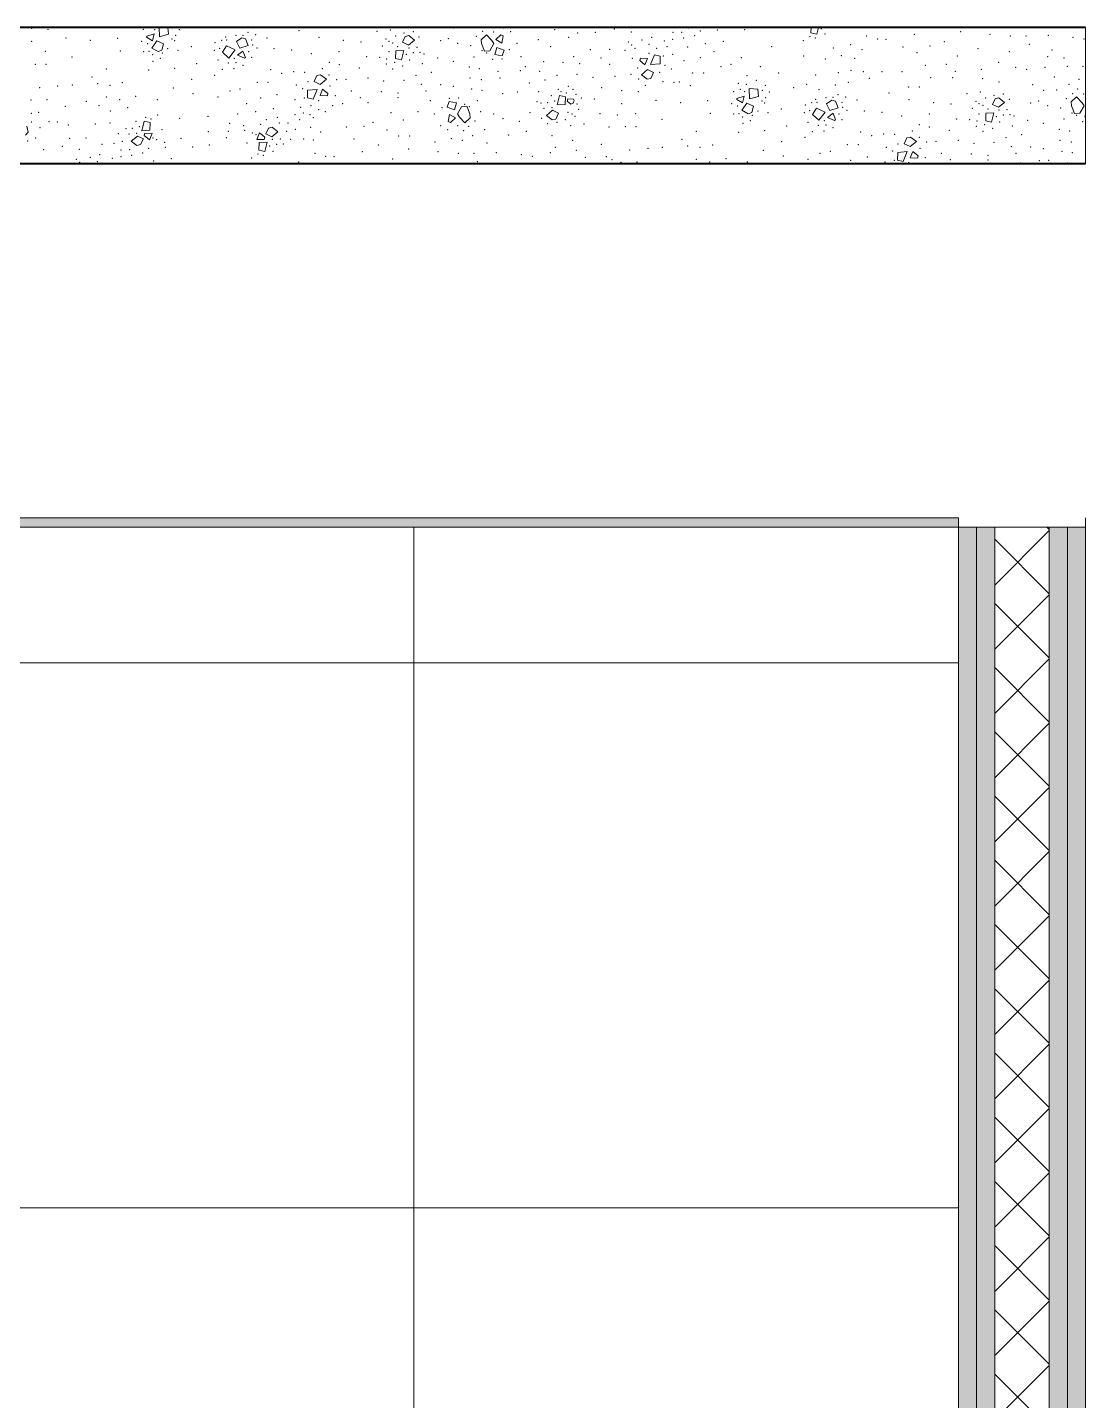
# Model space of a CAD drawing. Header units: metres. Extents: x -1.4 to 64, y -2.2 to 1.7.
# Drawn here: x 58.925 to 60.091, y 0.146 to 1.658 of the extents above; entities that cross this region are included whole.
import ezdxf

# ---------------------------------------------------------------- set-up
doc = ezdxf.new("R2010")
doc.units = ezdxf.units.M
doc.header["$MEASUREMENT"] = 0
for name, color, linetype in [('FORRO.EXEC', 7, 'Continuous'), ('LAJES.EST', 7, 'Continuous'), ('PAREDE CONSTRUIR', 7, 'Continuous')]:
    doc.layers.add(name, color=color, linetype=linetype)
for name, color, linetype, lineweight in [('FORRO.EXEC_Caneta_No__241', 7, 'Continuous', 13), ('LAJES.EST_Caneta_No__1', 7, 'Continuous', 40), ('LAJES.EST_Caneta_No__241', 7, 'Continuous', 13), ('PAREDE CONSTRUIR_Caneta_No__241', 7, 'Continuous', 13), ('PAREDE CONSTRUIR_Caneta_No__83', 84, 'Continuous', 0)]:
    doc.layers.add(name, color=color, linetype=linetype, lineweight=lineweight)
doc.layers.add('LAJES.EST_Caneta_No__97', color=7, linetype='Continuous', lineweight=13, true_color=0x6b6b6b)
doc.layers.add('PAREDE CONSTRUIR_Caneta_No__97', color=7, linetype='Continuous', lineweight=13, true_color=0x6b6b6b)

# ---------------------------------------------------------------- blocks, each defined once
blk = doc.blocks.new('*X181', base_point=(3.3766, -2.0419))
at = {"layer": 'LAJES.EST_Caneta_No__241', "color": 7, "linetype": 'Continuous', "lineweight": 13}
for p, q in [((59.0566, 1.6474), (59.0567, 1.6487)), ((59.0567, 1.6487), (59.0648, 1.651)), ((59.0648, 1.651), (59.0631, 1.6436)), ((59.0706, 1.648), (59.0703, 1.6581)), ((59.0808, 1.6506), (59.0706, 1.648)), ((59.0799, 1.6581), (59.0808, 1.6506)), ((59.3382, 1.6419), (59.3413, 1.6483)), ((59.3413, 1.6483), (59.3454, 1.6493)), ((59.3454, 1.6493), (59.3517, 1.6443)), ((59.425, 1.6447), (59.4308, 1.6502)), ((59.4308, 1.6502), (59.4369, 1.6439)), ((59.4412, 1.6448), (59.4467, 1.6499)), ((59.4467, 1.6499), (59.4492, 1.6489)), ((59.4492, 1.6489), (59.4478, 1.641)), ((59.6536, 1.6572), (59.6525, 1.6581)), ((59.6573, 1.6581), (59.6536, 1.6572)), ((59.7881, 1.6522), (59.7883, 1.6581)), ((59.7881, 1.6522), (59.7946, 1.6508)), ((59.7964, 1.6581), (59.7946, 1.6508)), ((59.0631, 1.6436), (59.0566, 1.6474)), ((59.0677, 1.6434), (59.0624, 1.6355)), ((59.0694, 1.6315), (59.0624, 1.6355)), ((59.0677, 1.6434), (59.0753, 1.64)), ((59.0733, 1.6332), (59.0694, 1.6315)), ((59.0753, 1.64), (59.0733, 1.6332)), ((59.1401, 1.6309), (59.1445, 1.638)), ((59.1445, 1.638), (59.154, 1.6336)), ((59.154, 1.6336), (59.1471, 1.6245)), ((59.1555, 1.6428), (59.1613, 1.6468)), ((59.1592, 1.6354), (59.1555, 1.6428)), ((59.1592, 1.6354), (59.1683, 1.6381)), ((59.1613, 1.6468), (59.1654, 1.6456)), ((59.1654, 1.6456), (59.1683, 1.6381)), ((59.3449, 1.6387), (59.3382, 1.6419)), ((59.3449, 1.6387), (59.3517, 1.6443)), ((59.4255, 1.6405), (59.425, 1.6447)), ((59.4255, 1.6405), (59.4285, 1.6321)), ((59.4345, 1.6324), (59.4391, 1.6404)), ((59.4369, 1.6439), (59.4391, 1.6404)), ((59.44, 1.6282), (59.4421, 1.6359)), ((59.4478, 1.641), (59.4412, 1.6448)), ((59.4421, 1.6359), (59.4505, 1.633)), ((59.4482, 1.6268), (59.4505, 1.633)), ((59.1401, 1.6309), (59.1471, 1.6245)), ((59.1567, 1.6276), (59.1627, 1.6322)), ((59.1644, 1.6243), (59.1567, 1.6276)), ((59.1627, 1.6322), (59.1653, 1.6252)), ((59.1653, 1.6252), (59.1644, 1.6243)), ((59.3308, 1.624), (59.3311, 1.6323)), ((59.3308, 1.624), (59.3373, 1.6225)), ((59.3311, 1.6323), (59.3398, 1.6328)), ((59.3398, 1.6328), (59.3373, 1.6225)), ((59.4285, 1.6321), (59.4345, 1.6324)), ((59.4482, 1.6268), (59.44, 1.6282)), ((59.5996, 1.6219), (59.6003, 1.6245)), ((59.6054, 1.6171), (59.5996, 1.6219)), ((59.6003, 1.6245), (59.6083, 1.6241)), ((59.6083, 1.6241), (59.6054, 1.6171)), ((59.6115, 1.6172), (59.6158, 1.6279)), ((59.622, 1.6181), (59.6115, 1.6172)), ((59.6223, 1.6265), (59.6158, 1.6279)), ((59.6223, 1.6265), (59.622, 1.6181)), ((59.241, 1.5987), (59.2441, 1.6051)), ((59.2441, 1.6051), (59.2481, 1.6061)), ((59.2481, 1.6061), (59.2545, 1.6011)), ((59.6082, 1.6117), (59.6014, 1.6061)), ((59.6077, 1.6011), (59.6014, 1.6061)), ((59.6082, 1.6117), (59.6149, 1.6085)), ((59.6149, 1.6085), (59.6118, 1.6021)), ((59.2336, 1.5807), (59.2339, 1.5891)), ((59.2339, 1.5891), (59.2444, 1.59)), ((59.2444, 1.59), (59.2401, 1.5793)), ((59.2477, 1.5955), (59.241, 1.5987)), ((59.2476, 1.5831), (59.2504, 1.5901)), ((59.2477, 1.5955), (59.2545, 1.6011)), ((59.2504, 1.5901), (59.2562, 1.5853)), ((59.6118, 1.6021), (59.6077, 1.6011)), ((59.7204, 1.5794), (59.7201, 1.5908)), ((59.7296, 1.5903), (59.7201, 1.5908)), ((59.7296, 1.5903), (59.7306, 1.582)), ((59.2336, 1.5807), (59.2401, 1.5793)), ((59.2556, 1.5827), (59.2476, 1.5831)), ((59.2562, 1.5853), (59.2556, 1.5827)), ((59.3897, 1.5766), (59.3874, 1.5703)), ((59.3897, 1.5766), (59.3979, 1.5751)), ((59.3979, 1.5751), (59.3958, 1.5674)), ((59.5087, 1.5728), (59.5112, 1.5831)), ((59.5174, 1.5733), (59.5087, 1.5728)), ((59.5177, 1.5817), (59.5112, 1.5831)), ((59.5177, 1.5817), (59.5174, 1.5733)), ((59.5196, 1.577), (59.5203, 1.5796)), ((59.5237, 1.5737), (59.5196, 1.577)), ((59.5203, 1.5796), (59.5266, 1.5793)), ((59.5237, 1.5737), (59.5264, 1.5747)), ((59.5276, 1.5778), (59.5264, 1.5747)), ((59.5276, 1.5778), (59.5266, 1.5793)), ((59.7064, 1.5788), (59.7065, 1.5801)), ((59.7129, 1.575), (59.7064, 1.5788)), ((59.7065, 1.5801), (59.7146, 1.5824)), ((59.7175, 1.5748), (59.7122, 1.5669)), ((59.7146, 1.5824), (59.7129, 1.575)), ((59.7175, 1.5748), (59.7251, 1.5714)), ((59.7306, 1.582), (59.7204, 1.5794)), ((59.8053, 1.5742), (59.8111, 1.5782)), ((59.809, 1.5668), (59.8053, 1.5742)), ((59.8111, 1.5782), (59.8152, 1.577)), ((59.8152, 1.577), (59.8182, 1.5695)), ((59.988, 1.5733), (59.9911, 1.5797)), ((59.9947, 1.5702), (59.988, 1.5733)), ((59.9911, 1.5797), (59.9952, 1.5807)), ((59.9947, 1.5702), (60.0015, 1.5757)), ((59.9952, 1.5807), (60.0015, 1.5757)), ((60.0748, 1.5761), (60.0807, 1.5817)), ((60.0753, 1.5719), (60.0748, 1.5761)), ((60.0807, 1.5817), (60.0867, 1.5753)), ((60.0867, 1.5753), (60.0889, 1.5718)), ((59.3958, 1.5674), (59.3874, 1.5703)), ((59.3887, 1.5545), (59.3901, 1.5623)), ((59.3901, 1.5623), (59.3967, 1.5586)), ((59.3967, 1.5586), (59.3912, 1.5535)), ((59.4034, 1.5709), (59.3988, 1.5629)), ((59.401, 1.5594), (59.3988, 1.5629)), ((59.4071, 1.5531), (59.401, 1.5594)), ((59.4094, 1.5713), (59.4034, 1.5709)), ((59.4129, 1.5587), (59.4071, 1.5531)), ((59.4124, 1.5629), (59.4094, 1.5713)), ((59.4124, 1.5629), (59.4129, 1.5587)), ((59.5036, 1.5669), (59.4968, 1.5613)), ((59.5032, 1.5563), (59.4968, 1.5613)), ((59.5072, 1.5573), (59.5032, 1.5563)), ((59.5036, 1.5669), (59.5103, 1.5637)), ((59.5103, 1.5637), (59.5072, 1.5573)), ((59.7192, 1.5629), (59.7122, 1.5669)), ((59.7231, 1.5646), (59.7192, 1.5629)), ((59.7251, 1.5714), (59.7231, 1.5646)), ((59.7899, 1.5623), (59.7943, 1.5694)), ((59.7899, 1.5623), (59.7969, 1.5559)), ((59.7943, 1.5694), (59.8039, 1.565)), ((59.8039, 1.565), (59.7969, 1.5559)), ((59.8065, 1.559), (59.8125, 1.5636)), ((59.8142, 1.5557), (59.8065, 1.559)), ((59.809, 1.5668), (59.8182, 1.5695)), ((59.8125, 1.5636), (59.8151, 1.5566)), ((59.9806, 1.5554), (59.9809, 1.5637)), ((59.9809, 1.5637), (59.9896, 1.5643)), ((59.9896, 1.5643), (59.9871, 1.5539)), ((60.0753, 1.5719), (60.0783, 1.5635)), ((60.0783, 1.5635), (60.0843, 1.5639)), ((60.0843, 1.5639), (60.0889, 1.5718)), ((60.0898, 1.5597), (60.0906, 1.5626)), ((60.0906, 1.5595), (60.0898, 1.5597)), ((58.926, 1.5427), (58.9233, 1.5394)), ((58.9246, 1.5496), (58.926, 1.5427)), ((59.0514, 1.5445), (59.0539, 1.5548)), ((59.0601, 1.5451), (59.0514, 1.5445)), ((59.0604, 1.5534), (59.0539, 1.5548)), ((59.0604, 1.5534), (59.0601, 1.5451)), ((59.1877, 1.541), (59.1908, 1.5474)), ((59.1908, 1.5474), (59.1949, 1.5484)), ((59.1944, 1.5378), (59.2012, 1.5434)), ((59.1949, 1.5484), (59.2012, 1.5434)), ((59.3912, 1.5535), (59.3887, 1.5545)), ((59.8151, 1.5566), (59.8142, 1.5557)), ((59.9806, 1.5554), (59.9871, 1.5539)), ((59.0464, 1.5386), (59.0395, 1.5331)), ((59.0459, 1.528), (59.0395, 1.5331)), ((59.05, 1.5291), (59.0459, 1.528)), ((59.0464, 1.5386), (59.053, 1.5354)), ((59.053, 1.5354), (59.05, 1.5291)), ((59.054, 1.5392), (59.0547, 1.5419)), ((59.0598, 1.5345), (59.054, 1.5392)), ((59.0547, 1.5419), (59.0626, 1.5415)), ((59.0626, 1.5415), (59.0598, 1.5345)), ((59.1781, 1.5349), (59.181, 1.542)), ((59.1861, 1.5346), (59.1781, 1.5349)), ((59.1803, 1.523), (59.1806, 1.5314)), ((59.1806, 1.5314), (59.1893, 1.5319)), ((59.181, 1.542), (59.1868, 1.5372)), ((59.1868, 1.5372), (59.1861, 1.5346)), ((59.1893, 1.5319), (59.1868, 1.5216)), ((59.1944, 1.5378), (59.1877, 1.541)), ((59.8908, 1.5301), (59.8939, 1.5365)), ((59.8975, 1.5269), (59.8908, 1.5301)), ((59.8939, 1.5365), (59.898, 1.5375)), ((59.8975, 1.5269), (59.9043, 1.5325)), ((59.898, 1.5375), (59.9043, 1.5325)), ((59.1803, 1.523), (59.1868, 1.5216)), ((59.8834, 1.5121), (59.8837, 1.5205)), ((59.8834, 1.5121), (59.8899, 1.5107)), ((59.8837, 1.5205), (59.8942, 1.5214)), ((59.8942, 1.5214), (59.8899, 1.5107)), ((59.8974, 1.5145), (59.9003, 1.5215)), ((59.9054, 1.5141), (59.8974, 1.5145)), ((59.9003, 1.5215), (59.9061, 1.5167)), ((59.9061, 1.5167), (59.9054, 1.5141))]:
    blk.add_line(p, q, dxfattribs=at)
for p in [(58.9299, 1.6571), (58.9481, 1.6562), (59.0531, 1.6561), (59.0653, 1.6559), (59.0849, 1.6575), (59.0886, 1.6494), (59.0927, 1.6557), (59.1474, 1.6581), (59.1551, 1.6496), (59.1628, 1.6496), (59.1682, 1.6528), (59.1765, 1.6501), (59.2245, 1.6547), (59.3103, 1.6539), (59.325, 1.6555), (59.3309, 1.6489), (59.3399, 1.652), (59.3502, 1.6534), (59.3946, 1.6576), (59.4091, 1.6578), (59.4197, 1.6483), (59.4267, 1.654), (59.4387, 1.6533), (59.4499, 1.6577), (59.4576, 1.6535), (59.5059, 1.6557), (59.5314, 1.652), (59.5508, 1.6527), (59.5717, 1.6565), (59.5902, 1.6531), (59.6361, 1.6526), (59.6457, 1.6528), (59.66, 1.6491), (59.6665, 1.6544), (59.6851, 1.6555), (59.7152, 1.6556), (59.7335, 1.6578), (59.787, 1.6481), (59.7998, 1.6569), (59.8035, 1.6508), (59.8497, 1.6486), (59.902, 1.6506), (59.9197, 1.6581), (59.9531, 1.6534), (59.9852, 1.6504), (60.0076, 1.6487), (60.025, 1.6488), (60.0496, 1.6495), (58.9301, 1.6428), (58.9679, 1.6464), (58.9947, 1.6439), (59.0246, 1.6462), (59.0511, 1.6429), (59.0576, 1.6402), (59.0799, 1.6349), (59.0845, 1.6455), (59.0875, 1.6436), (59.0912, 1.6331), (59.1057, 1.6371), (59.131, 1.6331), (59.132, 1.6415), (59.137, 1.6352), (59.1393, 1.6438), (59.1437, 1.6476), (59.1449, 1.6442), (59.1724, 1.6444), (59.1732, 1.6389), (59.178, 1.6354), (59.189, 1.6467), (59.197, 1.6348), (59.2165, 1.6332), (59.2465, 1.6471), (59.2734, 1.644), (59.2927, 1.6423), (59.316, 1.6377), (59.3202, 1.6454), (59.3236, 1.6429), (59.3277, 1.6409), (59.3332, 1.637), (59.3454, 1.6357), (59.3542, 1.6364), (59.3567, 1.6475), (59.3805, 1.6436), (59.3889, 1.6458), (59.399, 1.6406), (59.4133, 1.638), (59.4561, 1.6337), (59.4643, 1.6407), (59.488, 1.6448), (59.5016, 1.6369), (59.5213, 1.6473), (59.5453, 1.6336), (59.5664, 1.6342), (59.587, 1.6423), (59.5907, 1.6388), (59.5944, 1.6352), (59.6023, 1.6445), (59.61, 1.6397), (59.6126, 1.6471), (59.6183, 1.635), (59.6267, 1.6433), (59.6297, 1.637), (59.6359, 1.645), (59.6479, 1.6466), (59.6523, 1.6367), (59.672, 1.6403), (59.6916, 1.6429), (59.7448, 1.6371), (59.7798, 1.6437), (59.793, 1.6465), (59.8127, 1.6357), (59.8318, 1.6393), (59.8443, 1.6337), (59.8617, 1.6454), (59.8707, 1.645), (59.8894, 1.6365), (59.9194, 1.6378), (59.9351, 1.6425), (59.9721, 1.6348), (60.0286, 1.6394), (60.0538, 1.6334), (60.0768, 1.6472), (60.089, 1.6454), (58.9452, 1.6317), (58.9745, 1.6257), (59.0276, 1.6323), (59.0532, 1.6315), (59.0591, 1.6319), (59.0631, 1.6281), (59.0636, 1.621), (59.0717, 1.6242), (59.0739, 1.63), (59.1116, 1.6184), (59.1353, 1.6223), (59.1466, 1.619), (59.1532, 1.6241), (59.1551, 1.6192), (59.1691, 1.6315), (59.1724, 1.6253), (59.2381, 1.6294), (59.2579, 1.6196), (59.2686, 1.6314), (59.299, 1.6261), (59.3132, 1.6252), (59.3205, 1.6179), (59.3211, 1.6236), (59.3234, 1.6314), (59.3297, 1.6198), (59.3425, 1.6286), (59.3462, 1.6225), (59.3503, 1.6303), (59.3575, 1.6306), (59.3601, 1.6182), (59.3619, 1.6291), (59.3771, 1.6246), (59.3942, 1.6209), (59.4172, 1.6258), (59.4259, 1.6325), (59.4309, 1.63), (59.4378, 1.623), (59.4481, 1.6233), (59.4687, 1.6259), (59.4939, 1.6204), (59.5151, 1.6197), (59.527, 1.6259), (59.5334, 1.6182), (59.5568, 1.6247), (59.5835, 1.6328), (59.5914, 1.624), (59.6098, 1.6295), (59.6258, 1.6268), (59.6359, 1.6285), (59.6483, 1.6215), (59.6663, 1.625), (59.6816, 1.6314), (59.7114, 1.6248), (59.7802, 1.6269), (59.8039, 1.6234), (59.8217, 1.6271), (59.8363, 1.6241), (59.905, 1.6303), (59.9494, 1.6269), (59.9948, 1.6198), (60.0068, 1.6315), (60.0487, 1.626), (60.0669, 1.6246), (58.9339, 1.6175), (58.9458, 1.6176), (58.9963, 1.6036), (59.0122, 1.6124), (59.0587, 1.6113), (59.0876, 1.6132), (59.1317, 1.6056), (59.14, 1.612), (59.1529, 1.6126), (59.1626, 1.6163), (59.1931, 1.6117), (59.2054, 1.6076), (59.2185, 1.6096), (59.2306, 1.6089), (59.2501, 1.6126), (59.2576, 1.6057), (59.2688, 1.6171), (59.2909, 1.6136), (59.3276, 1.6125), (59.3385, 1.6157), (59.3531, 1.6053), (59.3703, 1.6086), (59.4118, 1.6145), (59.4231, 1.6129), (59.4437, 1.6099), (59.4681, 1.6104), (59.4738, 1.6151), (59.4893, 1.61), (59.5085, 1.6055), (59.5307, 1.6064), (59.548, 1.6031), (59.5665, 1.6175), (59.5725, 1.6045), (59.5899, 1.6066), (59.5973, 1.6135), (59.6215, 1.6089), (59.6275, 1.6166), (59.6345, 1.6124), (59.6581, 1.608), (59.6699, 1.608), (59.689, 1.6151), (59.7001, 1.6175), (59.7178, 1.605), (59.7324, 1.6148), (59.7527, 1.6079), (59.7933, 1.6058), (59.8185, 1.6083), (59.8323, 1.611), (59.8458, 1.6096), (59.8663, 1.6093), (59.8886, 1.6093), (59.9142, 1.6166), (59.9199, 1.603), (59.9374, 1.6174), (59.9443, 1.603), (59.9473, 1.6097), (59.976, 1.6121), (60.0135, 1.6141), (60.0256, 1.6122), (60.0459, 1.6144), (60.0563, 1.6037), (60.0705, 1.6152), (60.0879, 1.6153), (58.9387, 1.5918), (58.9588, 1.5937), (58.9748, 1.5947), (59.0027, 1.5961), (59.0162, 1.5946), (59.03, 1.5973), (59.0859, 1.5916), (59.1061, 1.601), (59.1484, 1.5881), (59.1595, 1.5905), (59.1786, 1.5977), (59.1904, 1.5976), (59.2214, 1.5948), (59.2284, 1.5906), (59.2344, 1.5983), (59.2586, 1.5937), (59.266, 1.6006), (59.276, 1.6012), (59.2821, 1.5882), (59.3005, 1.6026), (59.3178, 1.5992), (59.34, 1.6001), (59.3592, 1.5956), (59.3641, 1.5882), (59.3804, 1.5953), (59.3942, 1.5934), (59.4128, 1.6026), (59.4147, 1.5905), (59.4251, 1.6008), (59.4261, 1.5888), (59.4458, 1.6026), (59.4782, 1.5971), (59.4954, 1.6003), (59.51, 1.5899), (59.5209, 1.5932), (59.526, 1.5902), (59.5576, 1.592), (59.5797, 1.5885), (59.598, 1.5876), (59.5983, 1.6015), (59.6058, 1.5946), (59.6253, 1.5983), (59.6374, 1.5976), (59.6431, 1.598), (59.6554, 1.594), (59.7081, 1.5965), (59.7106, 1.59), (59.7171, 1.5955), (59.7279, 1.6), (59.7347, 1.5889), (59.7381, 1.5943), (59.769, 1.5917), (59.7835, 1.5956), (59.7972, 1.5895), (59.8152, 1.5948), (59.8293, 1.5978), (59.8523, 1.6021), (59.8957, 1.5926), (59.9076, 1.5927), (59.9773, 1.6019), (59.9952, 1.598), (60.0325, 1.595), (60.0444, 1.589), (60.0589, 1.5892), (60.0722, 1.5957), (60.0818, 1.5904), (60.0833, 1.6009), (58.9293, 1.5783), (58.947, 1.5785), (58.9903, 1.5769), (59.0122, 1.5816), (59.0269, 1.5785), (59.0446, 1.5823), (59.0683, 1.5787), (59.1078, 1.5851), (59.1351, 1.5815), (59.1669, 1.5742), (59.1822, 1.5806), (59.2003, 1.5841), (59.2199, 1.5787), (59.2301, 1.5804), (59.2461, 1.5777), (59.2644, 1.5832), (59.2724, 1.5743), (59.2918, 1.581), (59.3002, 1.5753), (59.3151, 1.5875), (59.3333, 1.5807), (59.3334, 1.586), (59.3692, 1.5775), (59.3898, 1.58), (59.4001, 1.5804), (59.407, 1.5734), (59.4207, 1.5776), (59.4486, 1.5852), (59.4649, 1.587), (59.4866, 1.5765), (59.4884, 1.5875), (59.491, 1.575), (59.4983, 1.5754), (59.5023, 1.5831), (59.506, 1.577), (59.5128, 1.5874), (59.5188, 1.5858), (59.5296, 1.5845), (59.5307, 1.5737), (59.5354, 1.5804), (59.5495, 1.5795), (59.5799, 1.5742), (59.6177, 1.5778), (59.6446, 1.5753), (59.6744, 1.5776), (59.7009, 1.5743), (59.7029, 1.5875), (59.7151, 1.5874), (59.7343, 1.577), (59.7373, 1.575), (59.7384, 1.5808), (59.7425, 1.5871), (59.7819, 1.5729), (59.7891, 1.5752), (59.7935, 1.579), (59.7947, 1.5756), (59.8049, 1.581), (59.8126, 1.5811), (59.818, 1.5842), (59.8222, 1.5758), (59.8263, 1.5815), (59.8388, 1.5781), (59.8743, 1.5861), (59.8963, 1.5785), (59.9233, 1.5754), (59.9425, 1.5737), (59.9601, 1.5853), (59.97, 1.5768), (59.9734, 1.5743), (59.9748, 1.5869), (59.9807, 1.5803), (59.9898, 1.5834), (60, 1.5848), (60.0066, 1.5789), (60.0303, 1.575), (60.0388, 1.5772), (60.0695, 1.5797), (60.0765, 1.5854), (60.0885, 1.5847), (58.9297, 1.5637), (58.9378, 1.5646), (58.967, 1.5714), (59.0042, 1.5719), (59.0167, 1.5663), (59.0358, 1.5699), (59.0555, 1.5591), (59.0615, 1.5575), (59.0687, 1.5619), (59.093, 1.558), (59.1242, 1.5604), (59.1569, 1.5627), (59.1765, 1.5654), (59.1962, 1.5689), (59.2006, 1.5591), (59.22, 1.5622), (59.2262, 1.5702), (59.2292, 1.5639), (59.2365, 1.5623), (59.2375, 1.5722), (59.2403, 1.5588), (59.2459, 1.5675), (59.2535, 1.5653), (59.2615, 1.572), (59.3257, 1.5643), (59.3553, 1.5656), (59.3736, 1.5627), (59.3818, 1.5697), (59.412, 1.5708), (59.4245, 1.5654), (59.4389, 1.5627), (59.4489, 1.5576), (59.4787, 1.5643), (59.4918, 1.5581), (59.4943, 1.5692), (59.5031, 1.5699), (59.5208, 1.5647), (59.5249, 1.5628), (59.5283, 1.5602), (59.5325, 1.5679), (59.5558, 1.5633), (59.5751, 1.5616), (59.595, 1.5631), (59.6774, 1.5637), (59.703, 1.5629), (59.7074, 1.5716), (59.7089, 1.5633), (59.713, 1.5595), (59.7238, 1.5614), (59.7297, 1.5663), (59.741, 1.5645), (59.7555, 1.5685), (59.7808, 1.5645), (59.7868, 1.5666), (59.8189, 1.5629), (59.823, 1.5703), (59.8278, 1.5668), (59.8468, 1.5662), (59.8663, 1.5646), (59.888, 1.5608), (59.9184, 1.5628), (59.9488, 1.5575), (59.9658, 1.5691), (59.9732, 1.5628), (59.9775, 1.5723), (59.983, 1.5684), (59.9923, 1.56), (59.9952, 1.5672), (60.0001, 1.5617), (60.004, 1.5678), (60.0073, 1.562), (60.0117, 1.5605), (60.0488, 1.572), (60.0632, 1.5694), (60.0757, 1.5639), (60.0807, 1.5614), (58.9296, 1.5539), (58.939, 1.5478), (58.9491, 1.5545), (58.9582, 1.5542), (58.9702, 1.5509), (59.0002, 1.552), (59.0163, 1.5528), (59.0337, 1.5468), (59.041, 1.5471), (59.045, 1.5549), (59.0487, 1.5488), (59.0734, 1.5455), (59.1244, 1.5433), (59.1466, 1.5437), (59.1481, 1.5526), (59.1635, 1.5501), (59.1644, 1.5447), (59.182, 1.5513), (59.1885, 1.5565), (59.2028, 1.5528), (59.2109, 1.5439), (59.2124, 1.5531), (59.2202, 1.5459), (59.225, 1.5566), (59.2371, 1.548), (59.2482, 1.5431), (59.2764, 1.5484), (59.2958, 1.5492), (59.3059, 1.5538), (59.3213, 1.5454), (59.3393, 1.5563), (59.3803, 1.5499), (59.388, 1.5457), (59.3992, 1.5501), (59.4059, 1.5444), (59.4112, 1.5494), (59.4182, 1.5551), (59.4288, 1.5456), (59.467, 1.5549), (59.4746, 1.5437), (59.4983, 1.5522), (59.5086, 1.5536), (59.5176, 1.5567), (59.5236, 1.5501), (59.5382, 1.5518), (59.5659, 1.5486), (59.5837, 1.5489), (59.5956, 1.549), (59.6243, 1.5571), (59.662, 1.5438), (59.7085, 1.5427), (59.7134, 1.5524), (59.7216, 1.5556), (59.7374, 1.5446), (59.7614, 1.5498), (59.7851, 1.5537), (59.7898, 1.5434), (59.7964, 1.5504), (59.8027, 1.544), (59.803, 1.5555), (59.8049, 1.5506), (59.8124, 1.5477), (59.8222, 1.5567), (59.843, 1.5431), (59.8999, 1.544), (59.9077, 1.551), (59.9186, 1.5486), (59.9407, 1.545), (59.963, 1.5566), (59.9703, 1.5493), (59.9709, 1.555), (59.9775, 1.5439), (59.9795, 1.5512), (59.9883, 1.5471), (59.996, 1.5539), (60.0099, 1.5496), (60.0269, 1.556), (60.044, 1.5524), (60.0616, 1.5459), (60.067, 1.5572), (60.073, 1.5443), (60.0876, 1.5544), (58.9257, 1.5331), (58.9345, 1.5365), (58.9639, 1.5273), (58.9718, 1.536), (58.9898, 1.5365), (59.0075, 1.5296), (59.0206, 1.5306), (59.0254, 1.5413), (59.0299, 1.5326), (59.037, 1.541), (59.0458, 1.5416), (59.0635, 1.5365), (59.0676, 1.5345), (59.0764, 1.5318), (59.0943, 1.536), (59.1258, 1.5286), (59.1445, 1.5369), (59.1673, 1.531), (59.1731, 1.542), (59.1772, 1.54), (59.192, 1.5277), (59.195, 1.5348), (59.1998, 1.5293), (59.2037, 1.5355), (59.207, 1.5297), (59.2154, 1.5351), (59.2296, 1.5355), (59.2403, 1.5344), (59.285, 1.5354), (59.3119, 1.5289), (59.334, 1.5387), (59.3461, 1.5388), (59.3742, 1.532), (59.3923, 1.5358), (59.4044, 1.5339), (59.4155, 1.5391), (59.4314, 1.5311), (59.4552, 1.5398), (59.5031, 1.539), (59.5258, 1.534), (59.5572, 1.5295), (59.6461, 1.535), (59.6526, 1.5275), (59.6798, 1.5287), (59.756, 1.5324), (59.7815, 1.537), (59.8284, 1.5291), (59.8402, 1.529), (59.8552, 1.539), (59.8683, 1.541), (59.8804, 1.5403), (59.8842, 1.5298), (59.9074, 1.5371), (59.9158, 1.532), (59.9258, 1.5326), (59.9504, 1.534), (59.9676, 1.5306), (59.9898, 1.5315), (60.0029, 1.5367), (60.009, 1.527), (60.0201, 1.54), (60.0626, 1.534), (60.0749, 1.5322), (58.9431, 1.5235), (58.9792, 1.5131), (58.9824, 1.5239), (58.9945, 1.5153), (59.0049, 1.5179), (59.019, 1.5141), (59.0282, 1.5158), (59.0283, 1.5234), (59.038, 1.5237), (59.0402, 1.5174), (59.0522, 1.5199), (59.0587, 1.5252), (59.0773, 1.5263), (59.0839, 1.5137), (59.1074, 1.5264), (59.1721, 1.5145), (59.1793, 1.5189), (59.1853, 1.5173), (59.1957, 1.5216), (59.2419, 1.5194), (59.2539, 1.5162), (59.263, 1.5158), (59.2942, 1.5214), (59.3274, 1.5133), (59.3453, 1.5242), (59.3774, 1.5212), (59.3998, 1.5195), (59.4172, 1.5196), (59.4418, 1.5203), (59.4691, 1.5181), (59.4812, 1.5162), (59.501, 1.5204), (59.5067, 1.5261), (59.5298, 1.5228), (59.5396, 1.5151), (59.5628, 1.5159), (59.569, 1.5127), (59.5885, 1.5232), (59.6086, 1.5251), (59.6247, 1.5261), (59.6621, 1.513), (59.666, 1.5261), (59.6945, 1.5137), (59.7357, 1.523), (59.7576, 1.5165), (59.7849, 1.5129), (59.7982, 1.5196), (59.8094, 1.5219), (59.832, 1.512), (59.8501, 1.5155), (59.8712, 1.5262), (59.8782, 1.522), (59.9084, 1.5251), (59.9143, 1.5146), (59.9319, 1.5196), (59.9416, 1.5124), (59.9649, 1.5189), (59.9831, 1.5121), (59.9832, 1.5174), (60.0139, 1.5196), (60.0302, 1.5267), (60.044, 1.5248), (60.0646, 1.5219), (60.0759, 1.5202), (58.983, 1.5096), (59.0022, 1.5105), (59.0642, 1.5111), (59.224, 1.5101), (59.3117, 1.5086), (59.4209, 1.5102), (59.5791, 1.5097), (59.5968, 1.5099), (59.6401, 1.5083), (59.6767, 1.5099), (59.7181, 1.5101), (59.8697, 1.5101), (59.8799, 1.5118), (59.8959, 1.5091), (60.019, 1.5089), (60.0396, 1.5114), (60.0499, 1.5118), (60.0706, 1.509)]:
    blk.add_point(p, dxfattribs=at)

msp = doc.modelspace()

# ---------------------------------------------------------------- hatches: boundary and pattern name
at = {"layer": 'FORRO.EXEC', "linetype": 'Continuous', "lineweight": 0, "true_color": 0xffffff}
msp.add_hatch(color=7, dxfattribs=at).paths.add_polyline_path([(57.8506, 1.1181), (57.8506, 1.1081), (59.9506, 1.1081), (59.9506, 1.1181)])
at = {"layer": 'PAREDE CONSTRUIR', "linetype": 'Continuous', "lineweight": 0, "true_color": 0xffffff}
for points in [[(59.9506, 1.1081), (59.9506, -2.0419), (59.9706, -2.0419), (59.9706, 1.1081)], [(59.9706, 1.1081), (59.9706, -2.0419), (59.9906, -2.0419), (59.9906, 1.1081)], [(60.0506, 1.1081), (60.0506, -2.0419), (60.0706, -2.0419), (60.0706, 1.1081)], [(60.0906, 1.1081), (60.0706, 1.1081), (60.0706, -2.0419), (60.0906, -2.0419)]]:
    msp.add_hatch(color=7, dxfattribs=at).paths.add_polyline_path(points)
at = {"layer": 'PAREDE CONSTRUIR_Caneta_No__83', "linetype": 'Continuous', "lineweight": 0}
h = msp.add_hatch(dxfattribs=at)
h.set_pattern_fill('Placomur_0013', color=84, style=0, pattern_type=2)
h.set_pattern_definition([(45, (3.37655, -2.041855), (-0.03535534, 0.03535534), []), (135, (3.37655, -2.041855), (0.03535534, 0.03535534), [])])
h.paths.add_polyline_path([(59.9906, 1.1081), (59.9906, -2.0419), (60.0506, -2.0419), (60.0506, 1.1081)])
at = {"layer": 'PAREDE CONSTRUIR_Caneta_No__97', "linetype": 'Continuous', "lineweight": 13, "true_color": 0x6b6b6b}
h = msp.add_hatch(dxfattribs=at)
h.set_pattern_fill('Ceramica_60_x_60_0013', color=251, style=0, pattern_type=2)
h.set_pattern_definition([(180, (59.9506, -2.04186), (0, 0.6), []), (90, (59.9506, -2.04186), (0.6, 0), [])])
h.paths.add_polyline_path([(57.8506, -2.0419), (57.9102, -2.0419), (57.9102, 0.1081), (58.9602, 0.1081), (58.9602, -2.0419), (59.9506, -2.0419), (59.9506, -1.3819), (59.8197, -1.3819), (59.8197, -1.4019), (59.7777, -1.4019), (59.7777, -1.3819), (59.7604, -1.3819), (59.7422, -1.3816), (59.7272, -1.3787), (59.7271, -1.3787), (59.7114, -1.3757), (59.6821, -1.3645), (59.6686, -1.3564), (59.6639, -1.3537), (59.6539, -1.3452), (59.6455, -1.3351), (59.6389, -1.3238), (59.6344, -1.3114), (59.6322, -1.2984), (59.6322, -1.2919), (59.6222, -1.2919), (59.6222, -1.2918), (59.6222, -1.2889), (59.6233, -1.2826), (59.6254, -1.2767), (59.6285, -1.2712), (59.6325, -1.2663), (59.6374, -1.2622), (59.6401, -1.2606), (59.6415, -1.2598), (59.6441, -1.2576), (59.6463, -1.2549), (59.6477, -1.2524), (59.6515, -1.2445), (59.652, -1.242), (59.6521, -1.2419), (59.8937, -1.2419), (59.8937, -1.1469), (59.7987, -1.1469), (59.7987, -1.1285), (59.8783, -1.1229), (59.8729, -1.1144), (59.8674, -1.0986), (59.8656, -1.0827), (59.8656, -0.801), (59.8674, -0.7851), (59.8729, -0.7693), (59.8819, -0.755), (59.8938, -0.7431), (59.908, -0.7342), (59.9239, -0.7286), (59.9397, -0.7269), (59.9456, -0.7269), (59.9456, -0.7171), (59.9506, -0.7171), (59.9506, 1.1081), (57.8506, 1.1081)])
h.paths.add_polyline_path([(59.6957, -0.7437), (59.6962, -0.7363), (59.6989, -0.7294), (59.7036, -0.7235), (59.7097, -0.7193), (59.7169, -0.7171), (59.7243, -0.7171), (59.7314, -0.7193), (59.7376, -0.7235), (59.7422, -0.7294), (59.745, -0.7363), (59.7455, -0.7437), (59.7439, -0.751), (59.7401, -0.7574), (59.7356, -0.7617), (59.7356, -1.1222), (59.7376, -1.1235), (59.7422, -1.1294), (59.745, -1.1363), (59.7455, -1.1437), (59.7439, -1.151), (59.7401, -1.1574), (59.7347, -1.1625), (59.728, -1.1657), (59.7206, -1.1669), (59.7132, -1.1657), (59.7065, -1.1625), (59.701, -1.1574), (59.6973, -1.151), (59.6957, -1.1437), (59.6962, -1.1363), (59.6989, -1.1294), (59.7036, -1.1235), (59.7056, -1.1222), (59.7056, -0.7617), (59.701, -0.7574), (59.6973, -0.751)], flags=0)

# ---------------------------------------------------------------- linework, layer by layer
at = {"layer": 'FORRO.EXEC_Caneta_No__241', "color": 7, "linetype": 'Continuous', "lineweight": 13}
for p, q in [((59.9506, 1.1181), (57.8506, 1.1181)), ((59.9506, 1.1081), (57.8506, 1.1081)), ((59.9506, 1.1181), (59.9506, 1.1081)), ((60.0906, 1.1081), (60.0906, 1.1181))]:
    msp.add_line(p, q, dxfattribs=at)
at = {"layer": 'LAJES.EST_Caneta_No__1', "color": 7, "linetype": 'Continuous', "lineweight": 40}
for p, q in [((60.0906, 1.6581), (57.7506, 1.6581)), ((60.0906, 1.5081), (57.7506, 1.5081))]:
    msp.add_line(p, q, dxfattribs=at)
at = {"layer": 'LAJES.EST_Caneta_No__97', "color": 251, "linetype": 'Continuous', "lineweight": 13, "true_color": 0x6b6b6b}
msp.add_line((60.0906, 1.6581), (60.0906, 1.5081), dxfattribs=at)
at = {"layer": 'PAREDE CONSTRUIR_Caneta_No__241', "color": 7, "linetype": 'Continuous', "lineweight": 13}
for p, q in [((59.9506, 1.1081), (59.9506, -2.0419)), ((59.9706, 1.1081), (59.9706, -2.0419)), ((59.9906, 1.1081), (59.9906, -2.0419)), ((60.0506, 1.1081), (60.0506, -2.0419)), ((60.0706, 1.1081), (60.0706, -2.0419)), ((60.0906, 1.1081), (60.0906, -1.9419))]:
    msp.add_line(p, q, dxfattribs=at)
at = {"layer": 'PAREDE CONSTRUIR_Caneta_No__241', "color": 7, "linetype": 'Continuous', "lineweight": 13, "flags": 128}
msp.add_lwpolyline([(60.0906, 1.1081), (60.0706, 1.1081), (60.0506, 1.1081), (59.9906, 1.1081), (59.9706, 1.1081), (59.9506, 1.1081)], dxfattribs=at)

# ---------------------------------------------------------------- block references
at = {"layer": 'LAJES.EST', "lineweight": 0}
msp.add_blockref('*X181', (3.3766, -2.0419), dxfattribs=at)

doc.saveas('drawing.dxf')
